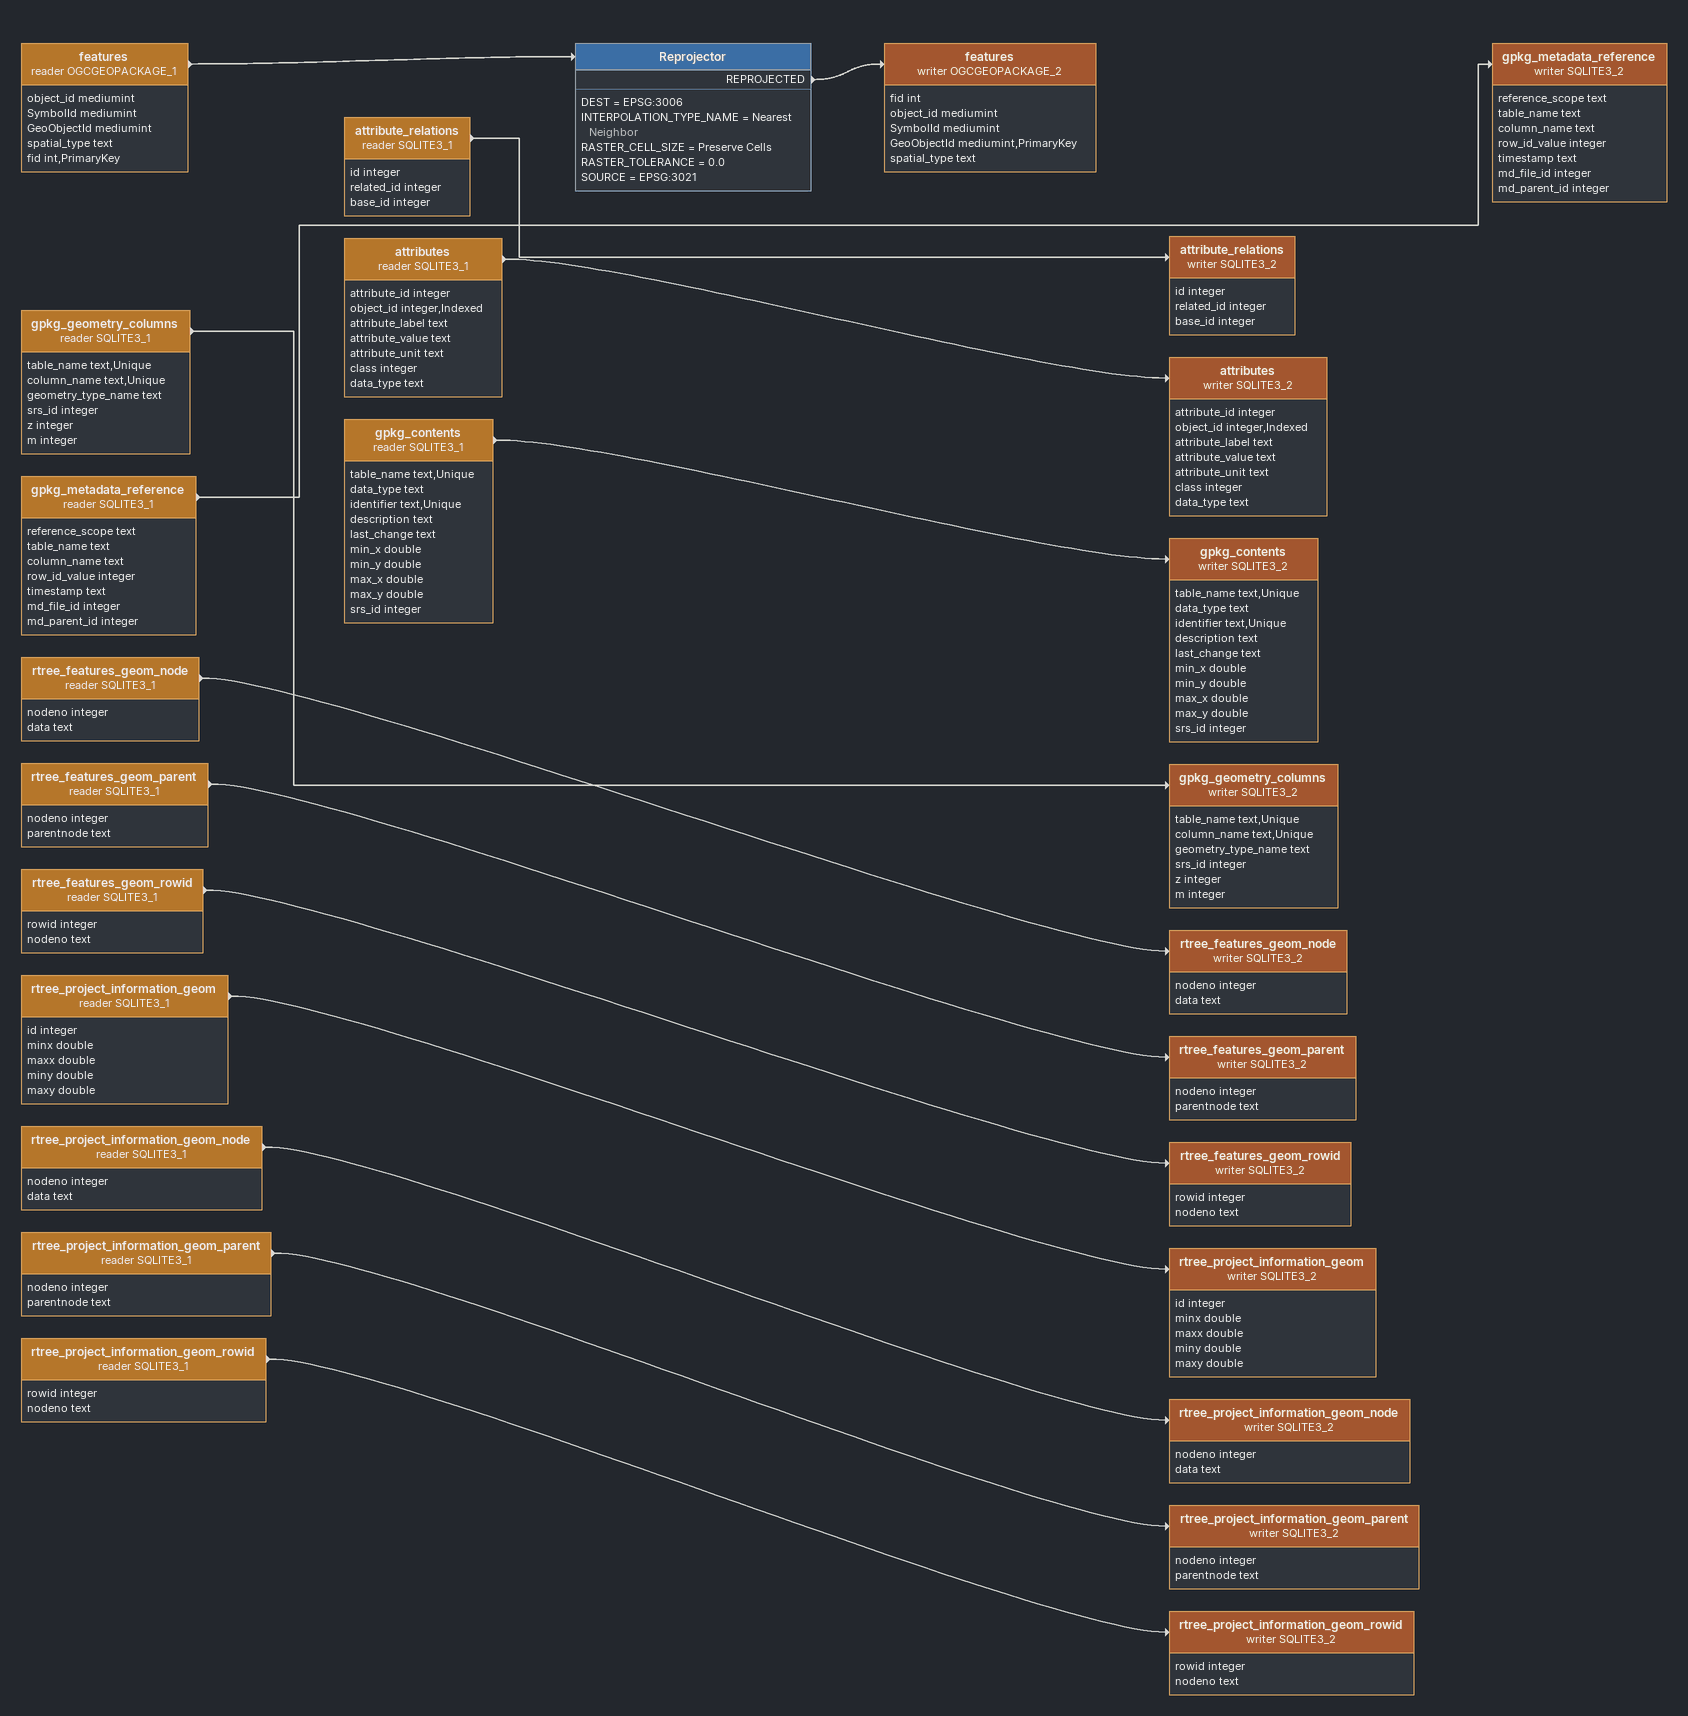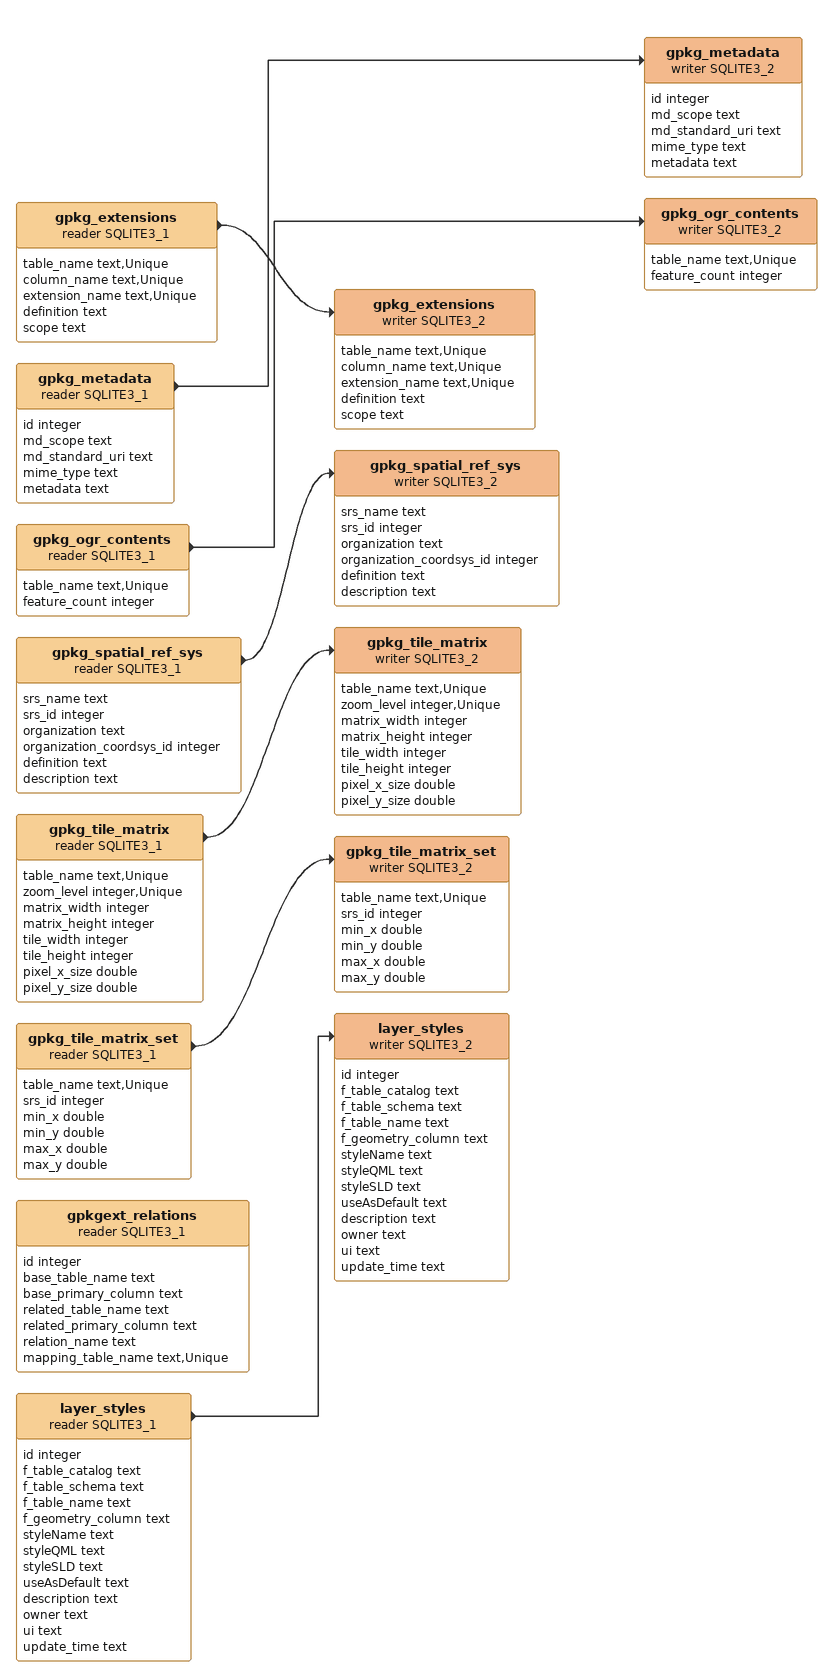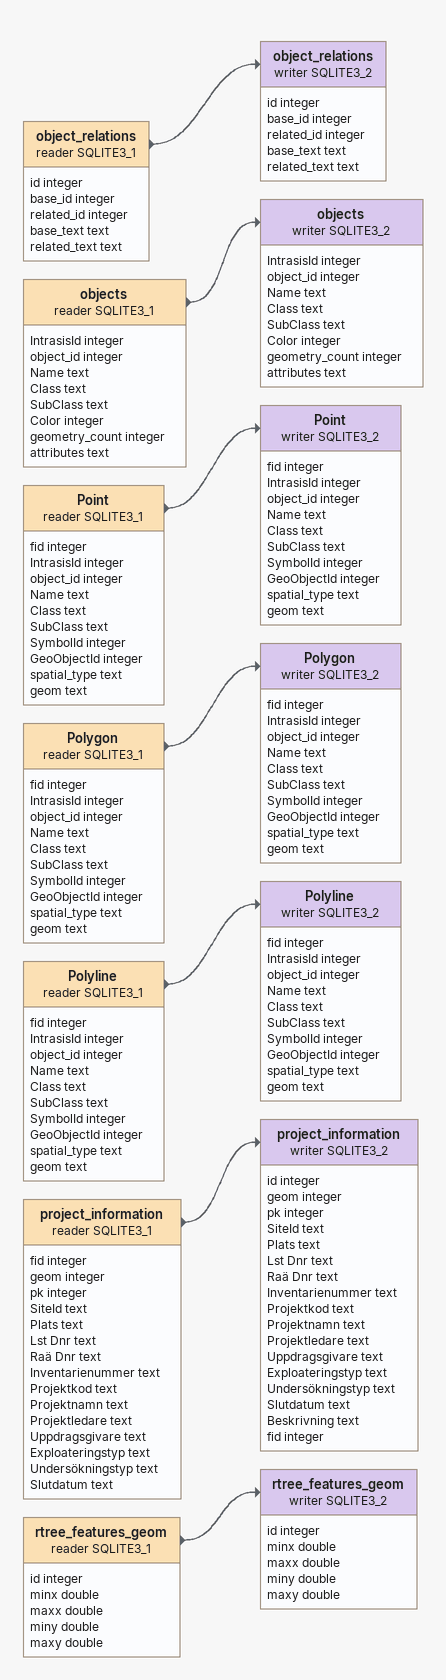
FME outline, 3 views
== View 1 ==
rtree_project_information_geom_node (reader SQLITE3_1)
    attributes: nodeno integer, data text
    -> rtree_project_information_geom_node (writer SQLITE3_2)
rtree_project_information_geom_node (writer SQLITE3_2)
    attributes: nodeno integer, data text
rtree_project_information_geom_parent (reader SQLITE3_1)
    attributes: nodeno integer, parentnode text
    -> rtree_project_information_geom_parent (writer SQLITE3_2)
rtree_project_information_geom_parent (writer SQLITE3_2)
    attributes: nodeno integer, parentnode text
rtree_project_information_geom_rowid (reader SQLITE3_1)
    attributes: rowid integer, nodeno text
    -> rtree_project_information_geom_rowid (writer SQLITE3_2)
rtree_project_information_geom_rowid (writer SQLITE3_2)
    attributes: rowid integer, nodeno text
gpkg_geometry_columns (reader SQLITE3_1)
    attributes: table_name text,Unique, column_name text,Unique, geometry_type_name text, srs_id integer, z integer, m integer
    -> gpkg_geometry_columns (writer SQLITE3_2)
gpkg_geometry_columns (writer SQLITE3_2)
    attributes: table_name text,Unique, column_name text,Unique, geometry_type_name text, srs_id integer, z integer, m integer
gpkg_metadata_reference (reader SQLITE3_1)
    attributes: reference_scope text, table_name text, column_name text, row_id_value integer, timestamp text, md_file_id integer, md_parent_id integer
    -> gpkg_metadata_reference (writer SQLITE3_2)
gpkg_metadata_reference (writer SQLITE3_2)
    attributes: reference_scope text, table_name text, column_name text, row_id_value integer, timestamp text, md_file_id integer, md_parent_id integer
rtree_features_geom_node (reader SQLITE3_1)
    attributes: nodeno integer, data text
    -> rtree_features_geom_node (writer SQLITE3_2)
rtree_features_geom_node (writer SQLITE3_2)
    attributes: nodeno integer, data text
rtree_features_geom_parent (reader SQLITE3_1)
    attributes: nodeno integer, parentnode text
    -> rtree_features_geom_parent (writer SQLITE3_2)
rtree_features_geom_parent (writer SQLITE3_2)
    attributes: nodeno integer, parentnode text
rtree_features_geom_rowid (reader SQLITE3_1)
    attributes: rowid integer, nodeno text
    -> rtree_features_geom_rowid (writer SQLITE3_2)
rtree_features_geom_rowid (writer SQLITE3_2)
    attributes: rowid integer, nodeno text
rtree_project_information_geom (reader SQLITE3_1)
    attributes: id integer, minx double, maxx double, miny double, maxy double
    -> rtree_project_information_geom (writer SQLITE3_2)
rtree_project_information_geom (writer SQLITE3_2)
    attributes: id integer, minx double, maxx double, miny double, maxy double
features (reader OGCGEOPACKAGE_1)
    attributes: object_id mediumint, SymbolId mediumint, GeoObjectId mediumint, spatial_type text, fid int,PrimaryKey
    -> Reprojector
Reprojector
    DEST = EPSG:3006
    INTERPOLATION_TYPE_NAME = Nearest Neighbor
    RASTER_CELL_SIZE = Preserve Cells
    RASTER_TOLERANCE = 0.0
    SOURCE = EPSG:3021
    REPROJECTED -> features (writer OGCGEOPACKAGE_2)
features (writer OGCGEOPACKAGE_2)
    attributes: fid int, object_id mediumint, SymbolId mediumint, GeoObjectId mediumint,PrimaryKey, spatial_type text
attribute_relations (reader SQLITE3_1)
    attributes: id integer, related_id integer, base_id integer
    -> attribute_relations (writer SQLITE3_2)
attribute_relations (writer SQLITE3_2)
    attributes: id integer, related_id integer, base_id integer
attributes (reader SQLITE3_1)
    attributes: attribute_id integer, object_id integer,Indexed, attribute_label text, attribute_value text, attribute_unit text, class integer, data_type text
    -> attributes (writer SQLITE3_2)
attributes (writer SQLITE3_2)
    attributes: attribute_id integer, object_id integer,Indexed, attribute_label text, attribute_value text, attribute_unit text, class integer, data_type text
gpkg_contents (reader SQLITE3_1)
    attributes: table_name text,Unique, data_type text, identifier text,Unique, description text, last_change text, min_x double, min_y double, max_x double, max_y double, srs_id integer
    -> gpkg_contents (writer SQLITE3_2)
gpkg_contents (writer SQLITE3_2)
    attributes: table_name text,Unique, data_type text, identifier text,Unique, description text, last_change text, min_x double, min_y double, max_x double, max_y double, srs_id integer

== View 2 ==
gpkg_extensions (reader SQLITE3_1)
    attributes: table_name text,Unique, column_name text,Unique, extension_name text,Unique, definition text, scope text
    -> gpkg_extensions (writer SQLITE3_2)
gpkg_extensions (writer SQLITE3_2)
    attributes: table_name text,Unique, column_name text,Unique, extension_name text,Unique, definition text, scope text
gpkg_metadata (reader SQLITE3_1)
    attributes: id integer, md_scope text, md_standard_uri text, mime_type text, metadata text
    -> gpkg_metadata (writer SQLITE3_2)
gpkg_metadata (writer SQLITE3_2)
    attributes: id integer, md_scope text, md_standard_uri text, mime_type text, metadata text
gpkg_ogr_contents (reader SQLITE3_1)
    attributes: table_name text,Unique, feature_count integer
    -> gpkg_ogr_contents (writer SQLITE3_2)
gpkg_ogr_contents (writer SQLITE3_2)
    attributes: table_name text,Unique, feature_count integer
gpkg_spatial_ref_sys (reader SQLITE3_1)
    attributes: srs_name text, srs_id integer, organization text, organization_coordsys_id integer, definition text, description text
    -> gpkg_spatial_ref_sys (writer SQLITE3_2)
gpkg_spatial_ref_sys (writer SQLITE3_2)
    attributes: srs_name text, srs_id integer, organization text, organization_coordsys_id integer, definition text, description text
gpkg_tile_matrix (reader SQLITE3_1)
    attributes: table_name text,Unique, zoom_level integer,Unique, matrix_width integer, matrix_height integer, tile_width integer, tile_height integer, pixel_x_size double, pixel_y_size double
    -> gpkg_tile_matrix (writer SQLITE3_2)
gpkg_tile_matrix (writer SQLITE3_2)
    attributes: table_name text,Unique, zoom_level integer,Unique, matrix_width integer, matrix_height integer, tile_width integer, tile_height integer, pixel_x_size double, pixel_y_size double
gpkg_tile_matrix_set (reader SQLITE3_1)
    attributes: table_name text,Unique, srs_id integer, min_x double, min_y double, max_x double, max_y double
    -> gpkg_tile_matrix_set (writer SQLITE3_2)
gpkg_tile_matrix_set (writer SQLITE3_2)
    attributes: table_name text,Unique, srs_id integer, min_x double, min_y double, max_x double, max_y double
gpkgext_relations (reader SQLITE3_1)
    attributes: id integer, base_table_name text, base_primary_column text, related_table_name text, related_primary_column text, relation_name text, mapping_table_name text,Unique
layer_styles (reader SQLITE3_1)
    attributes: id integer, f_table_catalog text, f_table_schema text, f_table_name text, f_geometry_column text, styleName text, styleQML text, styleSLD text, useAsDefault text, description text, owner text, ui text, update_time text
    -> layer_styles (writer SQLITE3_2)
layer_styles (writer SQLITE3_2)
    attributes: id integer, f_table_catalog text, f_table_schema text, f_table_name text, f_geometry_column text, styleName text, styleQML text, styleSLD text, useAsDefault text, description text, owner text, ui text, update_time text

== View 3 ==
object_relations (reader SQLITE3_1)
    attributes: id integer, base_id integer, related_id integer, base_text text, related_text text
    -> object_relations (writer SQLITE3_2)
object_relations (writer SQLITE3_2)
    attributes: id integer, base_id integer, related_id integer, base_text text, related_text text
objects (reader SQLITE3_1)
    attributes: IntrasisId integer, object_id integer, Name text, Class text, SubClass text, Color integer, geometry_count integer, attributes text
    -> objects (writer SQLITE3_2)
objects (writer SQLITE3_2)
    attributes: IntrasisId integer, object_id integer, Name text, Class text, SubClass text, Color integer, geometry_count integer, attributes text
Point (reader SQLITE3_1)
    attributes: fid integer, IntrasisId integer, object_id integer, Name text, Class text, SubClass text, SymbolId integer, GeoObjectId integer, spatial_type text, geom text
    -> Point (writer SQLITE3_2)
Point (writer SQLITE3_2)
    attributes: fid integer, IntrasisId integer, object_id integer, Name text, Class text, SubClass text, SymbolId integer, GeoObjectId integer, spatial_type text, geom text
Polygon (reader SQLITE3_1)
    attributes: fid integer, IntrasisId integer, object_id integer, Name text, Class text, SubClass text, SymbolId integer, GeoObjectId integer, spatial_type text, geom text
    -> Polygon (writer SQLITE3_2)
Polygon (writer SQLITE3_2)
    attributes: fid integer, IntrasisId integer, object_id integer, Name text, Class text, SubClass text, SymbolId integer, GeoObjectId integer, spatial_type text, geom text
Polyline (reader SQLITE3_1)
    attributes: fid integer, IntrasisId integer, object_id integer, Name text, Class text, SubClass text, SymbolId integer, GeoObjectId integer, spatial_type text, geom text
    -> Polyline (writer SQLITE3_2)
Polyline (writer SQLITE3_2)
    attributes: fid integer, IntrasisId integer, object_id integer, Name text, Class text, SubClass text, SymbolId integer, GeoObjectId integer, spatial_type text, geom text
project_information (reader SQLITE3_1)
    attributes: fid integer, geom integer, pk integer, SiteId text, Plats text, Lst Dnr text, Raä Dnr text, Inventarienummer text, Projektkod text, Projektnamn text, Projektledare text, Uppdragsgivare text, Exploateringstyp text, Undersökningstyp text, Slutdatum text
    -> project_information (writer SQLITE3_2)
project_information (writer SQLITE3_2)
    attributes: id integer, geom integer, pk integer, SiteId text, Plats text, Lst Dnr text, Raä Dnr text, Inventarienummer text, Projektkod text, Projektnamn text, Projektledare text, Uppdragsgivare text, Exploateringstyp text, Undersökningstyp text, Slutdatum text, Beskrivning text, fid integer
rtree_features_geom (reader SQLITE3_1)
    attributes: id integer, minx double, maxx double, miny double, maxy double
    -> rtree_features_geom (writer SQLITE3_2)
rtree_features_geom (writer SQLITE3_2)
    attributes: id integer, minx double, maxx double, miny double, maxy double
